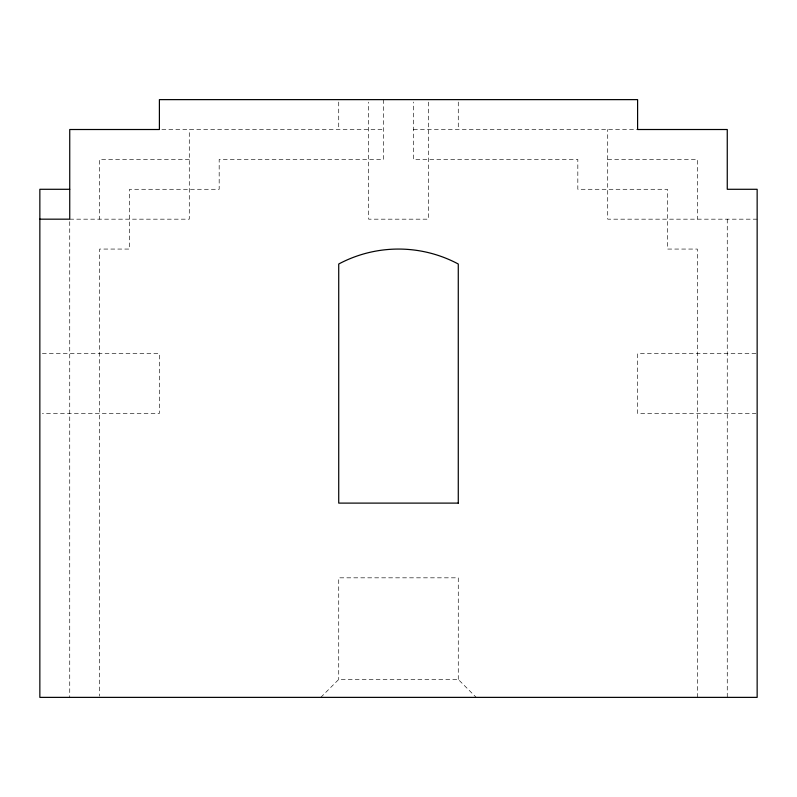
<?xml version="1.0" encoding="UTF-8"?>
<svg xmlns="http://www.w3.org/2000/svg" width="797" height="797" viewBox="0 0 797 797"><rect width="100%" height="100%" fill="white"/><g stroke="black" fill="none" stroke-linecap="round" stroke-linejoin="round"><path stroke-width="0.6" stroke-dasharray="3.98 2.99" d="M320.793 697.375L338.725 679.442L458.275 679.442L476.207 697.375M161.891 129.512L383.556 129.512M413.444 129.512L637.6 129.512M189.287 159.4L99.625 159.4L99.625 219.175M607.712 159.4L697.375 159.4L697.375 219.175M69.737 219.175L189.287 219.175L189.287 129.512M757.15 219.175L607.712 219.175L607.712 129.512M42.341 353.669L159.4 353.669L159.4 413.444L42.341 413.444M755.915 353.669L637.6 353.669L637.6 413.444L755.915 413.444M727.262 219.175L727.262 697.375M697.375 697.375L697.375 249.062L667.487 249.062L667.487 189.287L577.825 189.287L577.825 159.4L413.444 159.4L413.444 102.016M458.275 102.016L458.275 129.512M458.275 679.442L458.275 577.825L338.725 577.825L338.725 679.442M428.387 102.086L428.387 219.175L368.613 219.175L368.613 102.086M383.556 99.625L383.556 159.4L219.175 159.4L219.175 189.287L129.512 189.287L129.512 249.062L99.625 249.062L99.625 696.13M338.725 102.016L338.725 129.512M69.737 221.666L69.737 697.375"/><path stroke-width="1.2" d="M69.737 189.287L39.85 189.287L39.85 697.375L757.15 697.375L757.15 189.287L727.262 189.287L727.262 129.512L637.6 129.512L637.6 99.625L159.4 99.625L159.4 129.512L69.737 129.512L69.737 219.175L39.85 219.175M458.275 503.106L338.725 503.106L338.725 264.006A127.022 127.022 0 0 1 458.275 264.006L458.275 503.106"/></g></svg>
